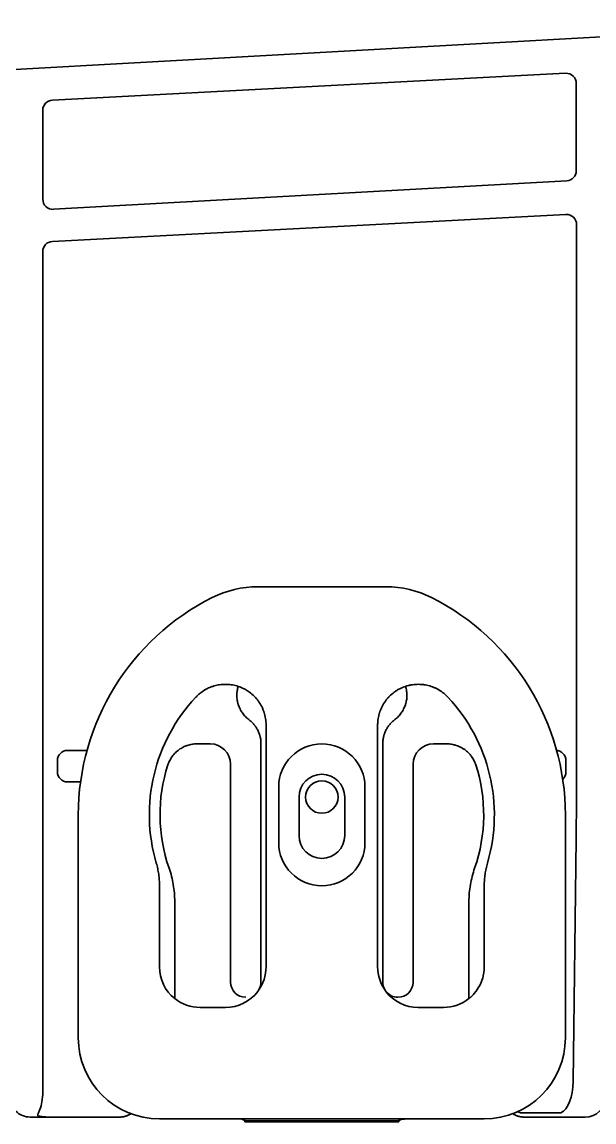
# Model space of a CAD drawing. Extents: x 5997 to 10491, y -672 to 3708.
# Drawn here: x 9107.5 to 9163.9, y 3483.2 to 3591.7 of the extents above; entities that cross this region are included whole.
import ezdxf

# ---------------------------------------------------------------- set-up
doc = ezdxf.new("R2010")
doc.units = 0
doc.header["$LTSCALE"] = 5
doc.layers.add('1', color=7, linetype='CONTINUOUS', true_color=0xffffff)

msp = doc.modelspace()

# ---------------------------------------------------------------- linework, layer by layer
at = {"layer": '1', "color": 7, "linetype": 'Continuous', "lineweight": 35}
for p, q in [((9190.67, 3591.74), (8906.29, 3575.89)), ((9110.52, 3584.02), (9161.09, 3586.68)), ((9162.15, 3585.68), (9162.15, 3577.07)), ((9109.57, 3583.11), (9109.57, 3574.17)), ((9161.2, 3576.08), (9110.63, 3573.26)), ((9161.12, 3572.75), (9110.52, 3570.09)), ((9162.17, 3518.77), (9162.17, 3571.74)), ((9109.57, 3569.09), (9109.57, 3521.14)), ((9130.77, 3536.03), (9143.38, 3536.03)), ((9131.57, 3498.53), (9131.57, 3522.4)), ((9142.57, 3522.4), (9142.57, 3498.53)), ((9109.57, 3521.14), (9109.57, 3513.52)), ((9126.07, 3520.53), (9124.75, 3520.53)), ((9131.07, 3520.53), (9131.07, 3497.03)), ((9143.07, 3497.03), (9143.07, 3520.53)), ((9149.39, 3520.53), (9148.07, 3520.53)), ((9112.02, 3519.88), (9113.93, 3519.88)), ((9112.02, 3519.88), (9112.02, 3519.88)), ((9113.93, 3519.88), (9113.93, 3519.88)), ((9160.2, 3519.95), (9160.2, 3519.95)), ((9160.2, 3519.95), (9160.2, 3519.95)), ((9111.02, 3518.88), (9111.02, 3518.88)), ((9111.02, 3518.88), (9111.02, 3517.77)), ((9128.07, 3497.03), (9128.07, 3518.53)), ((9146.07, 3518.53), (9146.07, 3497.03)), ((9161.13, 3518.88), (9161.13, 3518.88)), ((9161.13, 3517.77), (9161.13, 3518.88)), ((9111.02, 3517.77), (9111.02, 3517.77)), ((9161.13, 3517.77), (9161.13, 3517.77)), ((9113.29, 3516.77), (9112.02, 3516.77)), ((9112.02, 3516.77), (9112.02, 3516.77)), ((9132.82, 3516.28), (9132.82, 3510.78)), ((9141.32, 3510.78), (9141.32, 3516.28)), ((9134.82, 3515.28), (9134.82, 3511.48)), ((9139.32, 3511.48), (9139.32, 3515.28)), ((9109.57, 3513.52), (9109.57, 3486.2)), ((9113.07, 3491.53), (9113.07, 3513.53)), ((9161.07, 3513.53), (9161.07, 3491.53)), ((9132.82, 3510.78), (9132.81, 3510.78)), ((9161.84, 3487.22), (9162.13, 3511.16)), ((9121.07, 3506.53), (9121.07, 3498.53)), ((9153.07, 3498.53), (9153.07, 3506.53)), ((9122.57, 3504.97), (9122.57, 3495.4)), ((9151.57, 3495.4), (9151.57, 3504.97)), ((9125.07, 3494.53), (9127.57, 3494.53)), ((9146.57, 3494.53), (9149.07, 3494.53)), ((9108.34, 3483.71), (9117.13, 3483.71)), ((9153.07, 3483.53), (9121.07, 3483.53)), ((9129.09, 3483.53), (9129.57, 3483.33)), ((9129.47, 3483.23), (9129.47, 3483.37)), ((9129.57, 3483.33), (9129.57, 3483.23)), ((9129.57, 3483.33), (9144.57, 3483.33)), ((9144.57, 3483.33), (9144.98, 3483.49)), ((9144.57, 3483.23), (9144.57, 3483.33)), ((9144.67, 3483.37), (9144.67, 3483.23)), ((9157.01, 3483.71), (9157.26, 3483.71)), ((9157.02, 3484.12), (9160.34, 3484.12)), ((9157.26, 3483.71), (9163.02, 3483.71)), ((9144.67, 3483.23), (9129.47, 3483.23))]:
    msp.add_line(p, q, dxfattribs=at)
msp.add_circle((9137.07, 3515.28), 1.6, dxfattribs=at)
for centre, radius, start, end in [((9130.77, 3526.03), 10, 90, 116.7655), ((9143.38, 3526.03), 10, 63.2345, 90), ((9137.07, 3513.53), 24, 116.7655, 180), ((9137.07, 3513.53), 24, 0, 63.2345), ((9137.07, 3513.53), 17, 136.9472, 196.2606), ((9137.07, 3513.53), 17, 343.7394, 43.0512), ((9137.07, 3516.28), 4.25, 0, 180), ((9137.07, 3513.53), 15.95, 162.0029, 199.2463), ((9137.07, 3513.53), 15.95, 340.7537, 17.9971), ((9137.07, 3515.28), 2.25, 0, 180), ((9137.07, 3511.48), 2.25, 180, 0), ((9137.07, 3510.78), 4.25, 180, 0), ((9121.07, 3491.53), 8, 180, 270), ((9153.07, 3491.53), 8, 270, 0)]:
    msp.add_arc(centre, radius, start, end, dxfattribs=at)
for centre, major_axis, ratio, start_param, end_param in [((9161.15, 3585.68), (0.829, -0.56), 0.999069, 0.594221, 2.218099), ((9110.57, 3583.03), (0.936, -0.353), 0.999269, 1.985339, 3.502131), ((9161.15, 3577.07), (-0.821, -0.571), 0.999112, 1.017308, 2.533193), ((9110.57, 3574.25), (-0.936, -0.353), 0.999269, 5.922647, 7.547449), ((9161.18, 3571.75), (0.06, -1), 0.995861, 1.505498, 3.129377), ((9110.57, 3569.09), (0.337, -0.946), 0.995571, 2.851744, 4.368535), ((9126.07, 3518.52), (-1.42, -1.42), 0.998783, 2.356803, 3.926382), ((9148.07, 3518.52), (1.42, -1.42), 0.998783, 2.356803, 3.926382), ((9112.02, 3518.88), (0.713, -0.713), 0.991846, 2.357564, 3.925621), ((9160.12, 3518.88), (-0.713, -0.713), 0.991846, 2.357564, 3.925621), ((9161.94, 3518.76), (0, -13.26), 0.017437, 0.959838, 1.571375), ((9112.02, 3517.78), (-0.713, -0.713), 0.991846, 5.499157, 7.067214), ((9160.12, 3517.78), (0.713, -0.713), 0.991846, 6.251685, 7.067214), ((9125.07, 3498.53), (2.83, 2.83), 0.999695, 2.356347, 3.251938), ((9127.57, 3498.53), (-2.83, 2.83), 0.999695, 3.290549, 3.926839), ((9146.57, 3498.53), (2.83, 2.83), 0.999695, 2.356347, 2.992639), ((9149.07, 3498.53), (-2.83, 2.83), 0.999695, 3.197702, 3.926839), ((9129.57, 3497.03), (1.06, 1.06), 0.998783, 2.356803, 3.926991), ((9129.57, 3497.03), (-1.06, 1.06), 0.998783, 3.302332, 3.926382), ((9144.57, 3497.03), (1.06, 1.06), 0.998783, 2.356803, 2.980862), ((9144.57, 3497.03), (-1.06, 1.06), 0.998783, 2.356195, 3.926382), ((9125.07, 3498.53), (2.83, 2.83), 0.999695, 3.251938, 3.926839), ((9144.57, 3497.03), (1.06, 1.06), 0.998783, 3.018958, 3.926991), ((9146.57, 3498.53), (2.83, 2.83), 0.999695, 3.006925, 3.926839), ((9149.07, 3498.53), (-2.83, 2.83), 0.999695, 2.356347, 3.031247), ((9160.34, 3487.28), (0, -3.21), 0.466805, 0.198616, 1.553343), ((9108.35, 3485.67), (-1.98, -0.31), 0.977026, 6.122506, 7.694216), ((9108.82, 3486.2), (0, -2.18), 0.343251, 0.645348, 1.570796), ((9163.03, 3485.67), (-1.98, -0.31), 0.977026, 1.411031, 2.980914), ((9117.13, 3485.71), (-1.49, -1.34), 0.998167, 1.277273, 1.427042), ((9157.02, 3485.71), (1.49, -1.34), 0.998167, 4.856139, 5.005887)]:
    msp.add_ellipse(centre, major_axis=major_axis, ratio=ratio, start_param=start_param, end_param=end_param, dxfattribs=at)
at = {"layer": '1', "color": 7, "linetype": 'Continuous', "lineweight": 35, "extrusion": (2.95823e-31, -1.17146e-15, -1)}
msp.add_ellipse((9127.57, 3498.53), major_axis=(-2.83, 2.83), ratio=0.999695, start_param=3.006925, end_param=3.926839, dxfattribs=at)
at = {"layer": '1', "color": 7, "linetype": 'Continuous', "lineweight": 35}
for points, knots in [([(9128.83, 3526.2), (9128.65, 3526.26), (9128.46, 3526.31), (9128.09, 3526.37), (9127.9, 3526.39), (9127.67, 3526.4), (9127.62, 3526.4), (9127.52, 3526.4), (9127.47, 3526.4), (9127.33, 3526.4), (9127.24, 3526.39), (9126.95, 3526.36), (9126.77, 3526.32), (9126.49, 3526.25), (9126.4, 3526.23), (9126.27, 3526.18), (9126.22, 3526.17), (9126.13, 3526.13), (9126.09, 3526.12), (9125.87, 3526.02), (9125.7, 3525.94), (9125.37, 3525.75), (9125.22, 3525.64), (9125.03, 3525.49), (9124.99, 3525.46), (9124.92, 3525.4), (9124.82, 3525.3), (9124.72, 3525.2), (9124.65, 3525.13)], [0, 0, 0, 0, 0.125, 0.125, 0.25, 0.25, 0.28125, 0.28125, 0.3125, 0.3125, 0.375, 0.375, 0.5, 0.5, 0.5625, 0.5625, 0.59375, 0.59375, 0.625, 0.625, 0.75, 0.75, 0.875, 0.875, 0.90625, 0.90625, 0.9375, 1, 1, 1, 1]), ([(9128.83, 3526.2), (9128.78, 3526.05), (9128.75, 3525.91), (9128.72, 3525.72), (9128.72, 3525.68), (9128.71, 3525.6), (9128.7, 3525.56), (9128.7, 3525.45), (9128.69, 3525.37), (9128.69, 3525.14), (9128.71, 3524.99), (9128.74, 3524.76), (9128.76, 3524.69), (9128.78, 3524.58), (9128.79, 3524.54), (9128.81, 3524.47), (9128.83, 3524.43), (9128.88, 3524.25), (9128.94, 3524.11), (9129.04, 3523.9), (9129.1, 3523.8), (9129.16, 3523.7), (9129.2, 3523.64), (9129.23, 3523.61), (9129.34, 3523.45), (9129.43, 3523.33), (9129.65, 3523.11), (9129.76, 3523.01), (9129.88, 3522.92)], [0, 0, 0, 0, 0.125, 0.125, 0.15625, 0.15625, 0.1875, 0.1875, 0.25, 0.25, 0.375, 0.375, 0.4375, 0.4375, 0.46875, 0.46875, 0.5, 0.5, 0.625, 0.625, 0.6875, 0.71875, 0.71875, 0.75, 0.75, 0.875, 0.875, 1, 1, 1, 1]), ([(9131.57, 3522.4), (9131.57, 3522.61), (9131.56, 3522.82), (9131.49, 3523.23), (9131.44, 3523.43), (9131.37, 3523.66), (9131.36, 3523.68), (9131.35, 3523.73), (9131.34, 3523.76), (9131.31, 3523.83), (9131.29, 3523.88), (9131.23, 3524.02), (9131.19, 3524.12), (9131.05, 3524.4), (9130.94, 3524.57), (9130.79, 3524.79), (9130.75, 3524.83), (9130.71, 3524.89), (9130.69, 3524.91), (9130.66, 3524.95), (9130.57, 3525.05), (9130.48, 3525.15), (9130.26, 3525.37), (9130.11, 3525.51), (9129.9, 3525.66), (9129.85, 3525.69), (9129.77, 3525.75), (9129.72, 3525.78), (9129.59, 3525.86), (9129.5, 3525.91), (9129.22, 3526.05), (9129.03, 3526.13), (9128.83, 3526.2)], [0, 0, 0, 0, 0.125, 0.125, 0.25, 0.25, 0.265625, 0.265625, 0.28125, 0.28125, 0.3125, 0.3125, 0.375, 0.375, 0.5, 0.5, 0.53125, 0.53125, 0.546875, 0.546875, 0.5625, 0.625, 0.625, 0.75, 0.75, 0.78125, 0.78125, 0.8125, 0.8125, 0.875, 0.875, 1, 1, 1, 1]), ([(9145.32, 3526.2), (9145.12, 3526.13), (9144.93, 3526.05), (9144.65, 3525.91), (9144.56, 3525.86), (9144.42, 3525.78), (9144.38, 3525.75), (9144.29, 3525.69), (9144.25, 3525.66), (9144.04, 3525.51), (9143.88, 3525.37), (9143.66, 3525.15), (9143.57, 3525.05), (9143.49, 3524.95), (9143.46, 3524.91), (9143.44, 3524.89), (9143.39, 3524.83), (9143.36, 3524.79), (9143.21, 3524.57), (9143.1, 3524.4), (9142.96, 3524.12), (9142.91, 3524.02), (9142.86, 3523.88), (9142.84, 3523.83), (9142.81, 3523.76), (9142.8, 3523.73), (9142.78, 3523.68), (9142.77, 3523.66), (9142.7, 3523.43), (9142.65, 3523.23), (9142.59, 3522.82), (9142.57, 3522.61), (9142.57, 3522.4)], [0, 0, 0, 0, 0.125, 0.125, 0.1875, 0.1875, 0.21875, 0.21875, 0.25, 0.25, 0.375, 0.375, 0.4375, 0.453125, 0.453125, 0.46875, 0.46875, 0.5, 0.5, 0.625, 0.625, 0.6875, 0.6875, 0.71875, 0.71875, 0.734375, 0.734375, 0.75, 0.75, 0.875, 0.875, 1, 1, 1, 1]), ([(9144.26, 3522.92), (9144.38, 3523.01), (9144.5, 3523.11), (9144.71, 3523.33), (9144.81, 3523.45), (9144.92, 3523.61), (9144.94, 3523.64), (9144.98, 3523.7), (9145.05, 3523.8), (9145.1, 3523.9), (9145.2, 3524.11), (9145.26, 3524.25), (9145.32, 3524.43), (9145.33, 3524.47), (9145.35, 3524.54), (9145.36, 3524.58), (9145.39, 3524.69), (9145.4, 3524.76), (9145.44, 3524.99), (9145.45, 3525.14), (9145.45, 3525.37), (9145.45, 3525.45), (9145.44, 3525.56), (9145.44, 3525.6), (9145.43, 3525.68), (9145.42, 3525.72), (9145.4, 3525.91), (9145.36, 3526.05), (9145.32, 3526.2)], [0, 0, 0, 0, 0.125, 0.125, 0.25, 0.25, 0.28125, 0.28125, 0.3125, 0.375, 0.375, 0.5, 0.5, 0.53125, 0.53125, 0.5625, 0.5625, 0.625, 0.625, 0.75, 0.75, 0.8125, 0.8125, 0.84375, 0.84375, 0.875, 0.875, 1, 1, 1, 1]), ([(9149.5, 3525.13), (9149.36, 3525.27), (9149.23, 3525.4), (9148.93, 3525.64), (9148.78, 3525.74), (9148.57, 3525.87), (9148.53, 3525.89), (9148.45, 3525.94), (9148.4, 3525.96), (9148.28, 3526.02), (9148.19, 3526.06), (9147.93, 3526.17), (9147.75, 3526.23), (9147.47, 3526.3), (9147.38, 3526.32), (9147.24, 3526.35), (9147.19, 3526.35), (9147.1, 3526.37), (9147.05, 3526.37), (9146.81, 3526.4), (9146.62, 3526.41), (9146.25, 3526.39), (9146.06, 3526.37), (9145.82, 3526.33), (9145.77, 3526.32), (9145.68, 3526.3), (9145.54, 3526.27), (9145.41, 3526.23), (9145.32, 3526.2)], [0, 0, 0, 0, 0.125, 0.125, 0.25, 0.25, 0.28125, 0.28125, 0.3125, 0.3125, 0.375, 0.375, 0.5, 0.5, 0.5625, 0.5625, 0.59375, 0.59375, 0.625, 0.625, 0.75, 0.75, 0.875, 0.875, 0.90625, 0.90625, 0.9375, 1, 1, 1, 1]), ([(9129.88, 3522.92), (9129.98, 3522.85), (9130.06, 3522.77), (9130.23, 3522.62), (9130.31, 3522.53), (9130.42, 3522.4), (9130.47, 3522.33), (9130.52, 3522.26), (9130.56, 3522.21), (9130.57, 3522.19), (9130.65, 3522.07), (9130.71, 3521.97), (9130.81, 3521.76), (9130.86, 3521.66), (9130.91, 3521.49), (9130.93, 3521.44), (9130.96, 3521.36), (9130.96, 3521.33), (9130.98, 3521.27), (9130.99, 3521.24), (9131.02, 3521.1), (9131.06, 3520.88), (9131.07, 3520.64), (9131.07, 3520.53)], [0, 0, 0, 0, 0.125, 0.125, 0.25, 0.25, 0.3125, 0.34375, 0.34375, 0.375, 0.375, 0.5, 0.5, 0.625, 0.625, 0.6875, 0.6875, 0.71875, 0.71875, 0.75, 0.75, 0.875, 1, 1, 1, 1]), ([(9143.07, 3520.53), (9143.07, 3520.64), (9143.08, 3520.76), (9143.11, 3520.99), (9143.13, 3521.1), (9143.16, 3521.27), (9143.18, 3521.32), (9143.2, 3521.41), (9143.21, 3521.43), (9143.23, 3521.49), (9143.24, 3521.52), (9143.29, 3521.65), (9143.33, 3521.76), (9143.44, 3521.97), (9143.49, 3522.06), (9143.59, 3522.21), (9143.62, 3522.26), (9143.67, 3522.33), (9143.69, 3522.35), (9143.72, 3522.4), (9143.74, 3522.42), (9143.84, 3522.53), (9143.99, 3522.7), (9144.17, 3522.85), (9144.26, 3522.92)], [0, 0, 0, 0, 0.125, 0.125, 0.25, 0.25, 0.3125, 0.3125, 0.34375, 0.34375, 0.375, 0.375, 0.5, 0.5, 0.625, 0.625, 0.6875, 0.6875, 0.71875, 0.71875, 0.75, 0.75, 0.875, 1, 1, 1, 1]), ([(9124.75, 3520.53), (9124.6, 3520.53), (9124.44, 3520.51), (9124.13, 3520.46), (9123.98, 3520.43), (9123.79, 3520.37), (9123.75, 3520.35), (9123.68, 3520.33), (9123.57, 3520.28), (9123.46, 3520.24), (9123.26, 3520.13), (9123.12, 3520.05), (9122.96, 3519.93), (9122.93, 3519.91), (9122.87, 3519.86), (9122.84, 3519.83), (9122.75, 3519.76), (9122.69, 3519.7), (9122.52, 3519.54), (9122.42, 3519.42), (9122.31, 3519.26), (9122.29, 3519.23), (9122.24, 3519.16), (9122.22, 3519.13), (9122.16, 3519.03), (9122.12, 3518.96), (9122.01, 3518.75), (9121.95, 3518.6), (9121.9, 3518.45)], [0, 0, 0, 0, 0.125, 0.125, 0.25, 0.25, 0.28125, 0.28125, 0.3125, 0.375, 0.375, 0.5, 0.5, 0.53125, 0.53125, 0.5625, 0.5625, 0.625, 0.625, 0.75, 0.75, 0.78125, 0.78125, 0.8125, 0.8125, 0.875, 0.875, 1, 1, 1, 1]), ([(9152.24, 3518.45), (9152.19, 3518.6), (9152.13, 3518.75), (9151.99, 3519.03), (9151.91, 3519.16), (9151.79, 3519.32), (9151.77, 3519.35), (9151.72, 3519.41), (9151.65, 3519.51), (9151.57, 3519.59), (9151.4, 3519.76), (9151.28, 3519.86), (9151.12, 3519.98), (9151.09, 3520), (9151.03, 3520.04), (9150.99, 3520.06), (9150.89, 3520.12), (9150.82, 3520.16), (9150.61, 3520.27), (9150.47, 3520.33), (9150.28, 3520.39), (9150.25, 3520.4), (9150.17, 3520.42), (9150.13, 3520.43), (9150.02, 3520.46), (9149.94, 3520.48), (9149.71, 3520.51), (9149.55, 3520.53), (9149.39, 3520.53)], [0, 0, 0, 0, 0.125, 0.125, 0.25, 0.25, 0.28125, 0.28125, 0.3125, 0.375, 0.375, 0.5, 0.5, 0.53125, 0.53125, 0.5625, 0.5625, 0.625, 0.625, 0.75, 0.75, 0.78125, 0.78125, 0.8125, 0.8125, 0.875, 0.875, 1, 1, 1, 1]), ([(9122.01, 3508.27), (9122.11, 3508), (9122.19, 3507.73), (9122.33, 3507.19), (9122.44, 3506.65), (9122.51, 3506.09), (9122.56, 3505.54), (9122.57, 3505.26), (9122.57, 3504.97)], [0, 0, 0, 0, 0.25, 0.25, 0.5, 0.75, 0.75, 1, 1, 1, 1]), ([(9151.57, 3504.97), (9151.57, 3505.26), (9151.58, 3505.54), (9151.63, 3506.09), (9151.7, 3506.65), (9151.82, 3507.19), (9151.96, 3507.73), (9152.04, 3508), (9152.13, 3508.27)], [0, 0, 0, 0, 0.25, 0.25, 0.5, 0.75, 0.75, 1, 1, 1, 1]), ([(9152.06, 3495.86), (9152.03, 3495.83), (9152, 3495.8), (9151.95, 3495.75), (9151.93, 3495.72), (9151.89, 3495.68), (9151.87, 3495.67), (9151.85, 3495.64), (9151.83, 3495.63), (9151.79, 3495.6), (9151.77, 3495.57), (9151.73, 3495.54), (9151.72, 3495.53), (9151.69, 3495.51), (9151.68, 3495.5), (9151.66, 3495.48), (9151.65, 3495.47), (9151.63, 3495.46), (9151.62, 3495.45), (9151.6, 3495.43), (9151.58, 3495.42), (9151.57, 3495.41), (9151.57, 3495.41), (9151.57, 3495.41), (9151.56, 3495.41), (9151.56, 3495.41)], [0, 0, 0, 0, 0.134778, 0.134778, 0.269557, 0.269557, 0.336946, 0.336946, 0.404335, 0.404335, 0.539113, 0.539113, 0.606503, 0.606503, 0.673892, 0.673892, 0.741281, 0.741281, 0.80867, 0.80867, 0.943449, 0.943449, 0.977143, 0.977143, 1, 1, 1, 1]), ([(9109.08, 3483.84), (9109.08, 3483.87), (9109.08, 3483.89), (9109.09, 3483.94), (9109.09, 3483.97), (9109.1, 3484.02), (9109.11, 3484.04), (9109.12, 3484.09), (9109.13, 3484.12), (9109.16, 3484.2), (9109.18, 3484.25), (9109.23, 3484.35), (9109.25, 3484.41), (9109.27, 3484.46)], [0, 0, 0, 0, 0.125, 0.125, 0.25, 0.25, 0.375, 0.375, 0.5, 0.5, 0.75, 0.75, 1, 1, 1, 1]), ([(9109.84, 3483.72), (9109.83, 3483.73), (9109.81, 3483.73), (9109.78, 3483.73), (9109.76, 3483.73), (9109.71, 3483.73), (9109.68, 3483.74), (9109.61, 3483.74), (9109.58, 3483.74), (9109.51, 3483.75), (9109.48, 3483.75), (9109.42, 3483.76), (9109.38, 3483.76), (9109.32, 3483.77), (9109.29, 3483.78), (9109.24, 3483.79), (9109.22, 3483.79), (9109.19, 3483.8), (9109.18, 3483.8), (9109.13, 3483.81), (9109.11, 3483.83), (9109.08, 3483.84)], [0, 0, 0, 0, 0.0625, 0.0625, 0.125, 0.125, 0.25, 0.25, 0.375, 0.375, 0.5, 0.5, 0.625, 0.625, 0.75, 0.75, 0.8125, 0.8125, 0.875, 0.875, 1, 1, 1, 1]), ([(9117.13, 3483.71), (9117.14, 3483.71), (9117.15, 3483.71), (9117.18, 3483.71), (9117.2, 3483.71), (9117.22, 3483.71), (9117.24, 3483.71), (9117.26, 3483.71), (9117.29, 3483.71), (9117.31, 3483.72), (9117.33, 3483.72), (9117.35, 3483.72), (9117.37, 3483.72), (9117.39, 3483.73), (9117.42, 3483.73), (9117.44, 3483.73), (9117.46, 3483.74), (9117.48, 3483.74), (9117.5, 3483.74), (9117.52, 3483.75), (9117.55, 3483.75), (9117.57, 3483.76), (9117.59, 3483.76), (9117.61, 3483.77), (9117.63, 3483.77), (9117.65, 3483.78), (9117.67, 3483.78), (9117.7, 3483.79), (9117.72, 3483.79), (9117.74, 3483.8), (9117.76, 3483.81), (9117.78, 3483.81), (9117.8, 3483.82), (9117.82, 3483.83), (9117.84, 3483.84), (9117.86, 3483.84), (9117.88, 3483.85), (9117.9, 3483.86), (9117.92, 3483.87), (9117.94, 3483.88), (9117.96, 3483.89), (9117.98, 3483.89), (9117.98, 3483.9)], [0, 0, 0, 0, 0.024913, 0.049823, 0.074731, 0.099637, 0.124542, 0.149446, 0.17435, 0.199254, 0.22416, 0.249067, 0.273976, 0.298889, 0.323805, 0.348725, 0.37365, 0.39858, 0.423516, 0.448458, 0.473408, 0.498365, 0.52333, 0.548304, 0.573288, 0.598282, 0.623286, 0.648301, 0.673328, 0.698368, 0.72342, 0.748486, 0.773565, 0.798659, 0.823768, 0.848893, 0.874034, 0.899192, 0.924367, 0.949559, 0.97477, 1, 1, 1, 1]), ([(9144.98, 3483.49), (9144.98, 3483.5), (9144.99, 3483.5), (9145.02, 3483.5), (9145.03, 3483.5), (9145.05, 3483.51), (9145.06, 3483.51), (9145.09, 3483.51), (9145.1, 3483.51), (9145.13, 3483.51), (9145.14, 3483.51), (9145.17, 3483.51), (9145.18, 3483.51), (9145.2, 3483.52), (9145.21, 3483.52), (9145.22, 3483.52)], [0, 0, 0, 0, 0.25, 0.25, 0.375, 0.375, 0.5, 0.5, 0.625, 0.625, 0.75, 0.75, 0.875, 0.875, 1, 1, 1, 1]), ([(9156.16, 3483.9), (9156.17, 3483.89), (9156.18, 3483.89), (9156.2, 3483.88), (9156.22, 3483.87), (9156.24, 3483.86), (9156.26, 3483.85), (9156.28, 3483.84), (9156.3, 3483.84), (9156.33, 3483.83), (9156.35, 3483.82), (9156.37, 3483.81), (9156.39, 3483.81), (9156.41, 3483.8), (9156.43, 3483.79), (9156.45, 3483.79), (9156.47, 3483.78), (9156.49, 3483.78), (9156.51, 3483.77), (9156.54, 3483.77), (9156.56, 3483.76), (9156.58, 3483.76), (9156.6, 3483.75), (9156.62, 3483.75), (9156.64, 3483.74), (9156.66, 3483.74), (9156.69, 3483.74), (9156.71, 3483.73), (9156.73, 3483.73), (9156.75, 3483.73), (9156.77, 3483.72), (9156.79, 3483.72), (9156.82, 3483.72), (9156.84, 3483.72), (9156.86, 3483.71), (9156.88, 3483.71), (9156.9, 3483.71), (9156.93, 3483.71), (9156.95, 3483.71), (9156.97, 3483.71), (9156.99, 3483.71), (9157.01, 3483.71), (9157.01, 3483.71)], [0, 0, 0, 0, 0.02523, 0.050441, 0.075634, 0.100809, 0.125967, 0.151108, 0.176232, 0.201342, 0.226436, 0.251516, 0.276581, 0.301633, 0.326673, 0.3517, 0.376715, 0.40172, 0.426713, 0.451697, 0.476671, 0.501637, 0.526594, 0.551543, 0.576486, 0.601422, 0.626352, 0.651276, 0.676196, 0.701112, 0.726025, 0.750934, 0.775841, 0.800747, 0.825651, 0.850555, 0.875459, 0.900363, 0.925269, 0.950177, 0.975087, 1, 1, 1, 1]), ([(9156.33, 3484.26), (9156.39, 3484.23), (9156.44, 3484.21), (9156.55, 3484.18), (9156.61, 3484.16), (9156.69, 3484.14), (9156.72, 3484.14), (9156.78, 3484.13), (9156.81, 3484.13), (9156.9, 3484.12), (9156.96, 3484.12), (9157.02, 3484.12)], [0, 0, 0, 0, 0.25, 0.25, 0.5, 0.5, 0.625, 0.625, 0.75, 0.75, 1, 1, 1, 1]), ([(9160.34, 3484.12), (9160.39, 3484.12), (9160.44, 3484.12), (9160.54, 3484.12), (9160.59, 3484.12), (9160.64, 3484.13)], [0, 0, 0, 0, 0.5, 0.5, 1, 1, 1, 1])]:
    msp.add_open_spline(points, degree=3, knots=knots, dxfattribs=at)
for points in [[(9142.57, 3522.4), (9142.55, 3522.45), (9142.53, 3522.5), (9142.51, 3522.55)], [(9120.75, 3508.77), (9120.81, 3508.58), (9120.9, 3508.22), (9121, 3507.66), (9121.06, 3507.1), (9121.07, 3506.72), (9121.07, 3506.53)], [(9153.07, 3506.53), (9153.07, 3506.72), (9153.09, 3507.1), (9153.15, 3507.66), (9153.25, 3508.22), (9153.34, 3508.58), (9153.39, 3508.77)], [(9130.76, 3496.1), (9130.77, 3496.12), (9130.78, 3496.13), (9130.79, 3496.15)], [(9143.39, 3496.1), (9143.38, 3496.12), (9143.37, 3496.13), (9143.36, 3496.15)]]:
    msp.add_open_spline(points, degree=3, dxfattribs=at)

doc.saveas('drawing.dxf')
